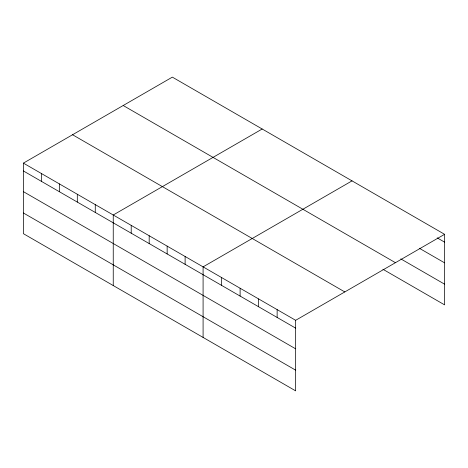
<?xml version="1.0" encoding="UTF-8"?>
<svg xmlns="http://www.w3.org/2000/svg" width="468" height="468" viewBox="0 0 468 468"><rect width="100%" height="100%" fill="white"/><g stroke="black" fill="none" stroke-linecap="round" stroke-linejoin="round"><path stroke-width="0.7" d="M295.653 348.835L295.653 320.311L23.4 163.127L23.4 233.684L295.653 390.868L295.653 348.835L23.4 191.652M382.888 269.246L444.6 304.873L444.6 234.316L172.347 77.132L23.4 163.127M262.191 129.004L113.244 214.993L113.244 285.556M352.035 180.87L203.089 266.865L203.089 337.428M295.653 320.311L444.6 234.316M437.194 237.867L444.6 242.143M419.299 248.239L444.6 262.846M400.784 258.88L444.6 284.175M123.195 105.511L395.448 262.694M72.552 134.749L344.805 291.933M23.4 170.955L295.653 328.138M23.4 212.981L295.653 370.165M277.138 309.617L277.138 317.45M258.628 298.929L258.628 306.756M240.113 288.241L240.113 296.068M221.598 277.553L221.598 285.381M185.117 256.493L185.117 264.321M167.152 246.115L167.152 253.943M149.181 235.743L149.181 243.571M131.21 225.371L131.21 233.199M95.273 204.621L95.273 212.449M77.308 194.249L77.308 202.077M59.337 183.871L59.337 191.699M41.371 173.499L41.371 181.327"/></g></svg>
